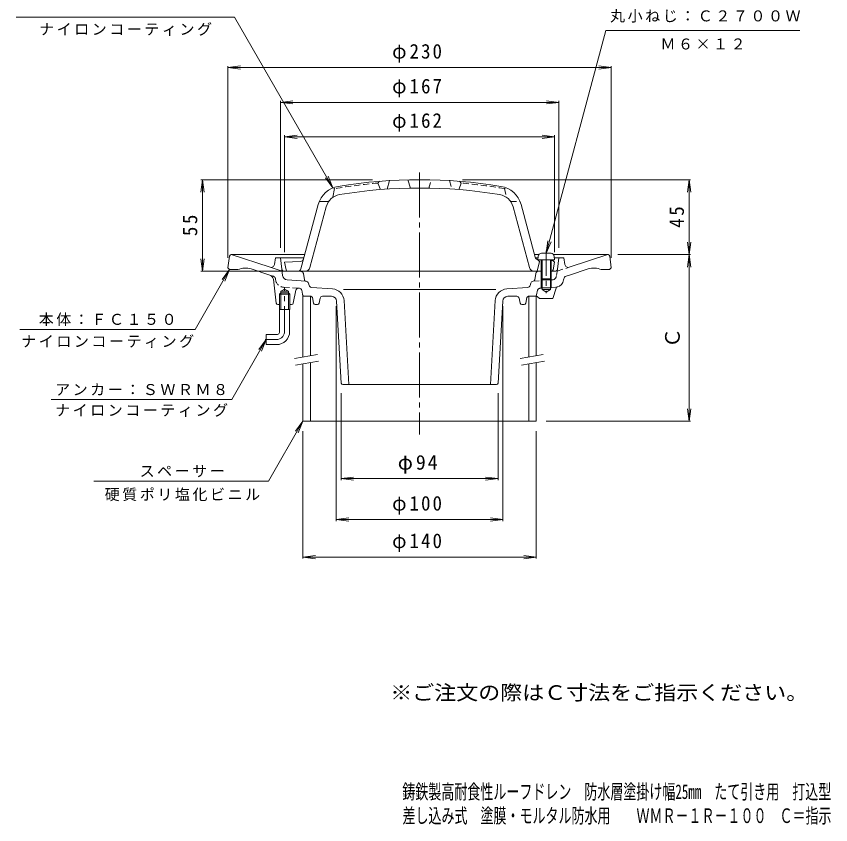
# Model space of a CAD drawing. Units: millimetres, scale not verified. Extents: x -271 to 218, y -348 to 381.
# Drawn here: x -270.8 to 217.9, y -347.7 to 137.4 of the extents above; entities that cross this region are included whole.
import ezdxf
from ezdxf.enums import TextEntityAlignment as Align

# ---------------------------------------------------------------- set-up
doc = ezdxf.new("R2010")
doc.units = ezdxf.units.MM
doc.header["$LTSCALE"] = 3
for name, pattern in [('CHAIN1', [8, 5, -1, 1, -1]), ('CHAIN2', [12, 9, -1, 1, -1]), ('DASHED1', [1.8, 1.2, -0.6]), ('DOUBLE_CHAIN2', [12.8, 9, -1, 0.6, -0.6, 0.6, -1])]:
    doc.linetypes.add(name, pattern=pattern)
for name, color, linetype, lineweight in [('0-0', 3, 'Continuous', 9), ('0-1', 6, 'Continuous', 5), ('0-2', 4, 'Continuous', 9), ('0-4', 7, 'Continuous', 9), ('0-5', 7, 'Continuous', 9), ('0-8', 4, 'Continuous', 9)]:
    doc.layers.add(name, color=color, linetype=linetype, lineweight=lineweight)
doc.layers.add('F-0', color=2, linetype='Continuous')
doc.layers.add('F-5', color=2, linetype='Continuous')
doc.styles.add('ＭＳ ゴシック', font='')
doc.styles.get('ＭＳ ゴシック').set_extended_font_data('MS Gothic')

msp = doc.modelspace()

# ---------------------------------------------------------------- linework, layer by layer
at = {"layer": '0-0', "linetype": 'CHAIN2'}
for p, q in [((-28.79, 43.636), (-28.79, -113.468)), ((47.21, -16.495), (47.21, -13.396))]:
    msp.add_line(p, q, dxfattribs=at)
at = {"layer": '0-0'}
for p, q in [((-142.9, -6.505), (-143.79, -13.629)), ((-141.907, -5.629), (-97.718, -5.629)), ((-118.516, -13.191), (-141.79, -5.629)), ((-111.47, -14.312), (-112.29, -7.629)), ((-112.29, -7.629), (-98.254, -7.629)), ((42.737, -5.629), (40.138, -5.629)), ((42.3, -7.629), (40.728, -7.629)), ((84.327, -5.629), (51.682, -5.629)), ((54.71, -7.629), (52.119, -7.629)), ((53.889, -14.312), (54.71, -7.629)), ((60.935, -13.191), (84.21, -5.629)), ((85.319, -6.505), (86.21, -13.629)), ((-143.79, -13.629), (-142.79, -14.629)), ((-137.79, -14.629), (-142.79, -14.629)), ((-118.62, -17.889), (-129.919, -14.218)), ((-111.32, -15.529), (-118.516, -13.191)), ((-110.995, -18.175), (-111.47, -14.312)), ((61.04, -17.889), (72.339, -14.218)), ((80.21, -14.629), (85.21, -14.629)), ((86.21, -13.629), (85.21, -14.629)), ((40.998, -16.879), (40.341, -20.756)), ((42.425, -15.629), (44.21, -15.629)), ((50.21, -15.629), (52.4, -15.629)), ((59.069, -18.53), (61.04, -17.889)), ((-116.567, -20.395), (-114.893, -34.745)), ((-97.006, -21.586), (-108.227, -20.802)), ((-96.842, -21.598), (-97.006, -21.586)), ((-95.503, -22.686), (-95.077, -24.196)), ((37.923, -22.686), (37.497, -24.196)), ((39.262, -21.598), (39.425, -21.586)), ((57.63, -20.768), (57.702, -20.188)), ((-112.15, -28.629), (-112.965, -29.429)), ((-112.15, -27.629), (-109.79, -26.266)), ((-112.15, -38.629), (-112.15, -27.629)), ((-107.43, -27.629), (-112.15, -27.629)), ((-107.43, -28.629), (-112.15, -28.629)), ((-107.43, -27.629), (-109.79, -26.266)), ((-107.43, -38.629), (-107.43, -27.629)), ((-106.615, -29.429), (-107.43, -28.629)), ((-104.629, -34.826), (-103.05, -26.985)), ((-101.475, -25.785), (-100.919, -25.824)), ((-99.556, -27.009), (-98.79, -30.629)), ((-81.101, -26.168), (-93.738, -25.284)), ((-28.79, -26.629), (-74.509, -26.629)), ((-28.79, -26.629), (16.929, -26.629)), ((23.52, -26.168), (36.158, -25.284)), ((51.21, -32.023), (53.035, -25.732)), ((-106.615, -29.429), (-112.965, -29.429)), ((-112.965, -38.629), (-112.965, -29.429)), ((-106.615, -38.629), (-106.615, -29.429)), ((-94.11, -30.629), (-97.963, -30.629)), ((-93.129, -31.433), (-92.451, -34.825)), ((-89.129, -34.825), (-88.531, -31.835)), ((-81.625, -30.629), (-87.06, -30.629)), ((-75.844, -82.686), (-78.63, -33.46)), ((-74.136, -33.226), (-71.283, -83.629)), ((16.556, -33.226), (13.703, -83.629)), ((18.263, -82.686), (21.05, -33.46)), ((24.045, -30.629), (29.48, -30.629)), ((31.549, -34.825), (30.951, -31.835)), ((35.549, -31.433), (34.871, -34.825)), ((40.399, -30.629), (36.53, -30.629)), ((41.818, -30.748), (43.21, -32.023)), ((43.21, -32.023), (51.21, -32.023)), ((-112.965, -35.629), (-113.9, -35.629)), ((-106.615, -38.629), (-112.965, -38.629)), ((-112.79, -51.629), (-112.79, -38.629)), ((-106.79, -51.629), (-106.79, -38.629)), ((-105.609, -35.629), (-106.615, -35.629)), ((-91.47, -35.629), (-90.11, -35.629)), ((33.89, -35.629), (32.53, -35.629)), ((-114.79, -53.629), (-120.79, -53.629)), ((-120.79, -53.629), (-120.79, -59.629)), ((-114.79, -59.629), (-120.79, -59.629)), ((-74.845, -83.629), (-28.79, -83.629)), ((17.265, -83.629), (-28.79, -83.629))]:
    msp.add_line(p, q, dxfattribs=at)
at = {"layer": '0-0', "linetype": 'DASHED1'}
for p, q in [((53.415, -18.175), (53.889, -14.312)), ((53.74, -15.529), (60.935, -13.191)), ((-116.649, -18.53), (-118.62, -17.889)), ((-115.211, -20.769), (-115.282, -20.188)), ((39.425, -21.586), (44.21, -21.252)), ((50.21, -20.832), (50.647, -20.802)), ((-101.475, -25.785), (-110.597, -25.147)), ((41.378, -29.836), (41.976, -27.009)), ((44.71, -25.728), (43.339, -25.824)), ((53.016, -25.147), (50.21, -25.343))]:
    msp.add_line(p, q, dxfattribs=at)
at = {"layer": '0-0', "linetype": 'DOUBLE_CHAIN2'}
for p, q in [((-100.057, -15.629), (-109.981, -15.629)), ((-98.579, -16.879), (-97.922, -20.756))]:
    msp.add_line(p, q, dxfattribs=at)
at = {"layer": '0-0', "linetype": 'CHAIN1'}
for p, q in [((-109.79, -51.629), (-109.79, -25.11)), ((-114.79, -56.629), (-121.507, -56.629))]:
    msp.add_line(p, q, dxfattribs=at)
at = {"layer": '0-0'}
for points in [[(-112.29, -7.629), (-115.29, -7.629), (-115.922, -11.604)], [(54.71, -7.629), (57.71, -7.629), (58.342, -11.604)]]:
    msp.add_lwpolyline(points, dxfattribs=at)
for centre, radius, start, end in [((-141.907, -6.629), 1, 90, 172.87573), ((84.327, -6.629), 1, 7.12427, 90), ((-133.319, -24.679), 11, 72.00008, 113.98471), ((-117.898, -11.289), 2, 252.00018, 350.95978), ((52.4, -14.129), 1.5, 270, 352.99966), ((60.317, -11.289), 2, 189.04022, 287.99982), ((75.738, -24.679), 11, 66.01529, 107.99992), ((-119.547, -20.742), 3, 6.65373, 72.00012), ((-108.018, -17.809), 3, 187.00038, 266.00034), ((42.477, -17.129), 1.5, 90, 170.38539), ((59.687, -20.432), 2, 108.00259, 172.99995), ((-96.947, -23.094), 1.5, 15.77519, 86), ((-93.633, -23.788), 1.5, 195.77538, 266), ((36.053, -23.788), 1.5, 274, 344.22462), ((39.367, -23.094), 1.5, 94, 164.22481), ((39.355, -20.589), 1, 273.99933, 350.3849), ((52.668, -20.159), 5, 282.78596, 353.00336), ((-101.58, -27.281), 1.5, 86.00058, 168.61942), ((-101.024, -27.32), 1.5, 11.9458, 86.00067), ((-81.624, -33.65), 7.5, 3.23978, 85.99998), ((24.044, -33.65), 7.5, 94.00015, 176.76022), ((52.668, -20.159), 5, 273.99973, 273.99976), ((53.995, -26.011), 1, 102.78587, 163.81967), ((-97.963, -29.629), 1, 190.82961, 270), ((-94.11, -31.629), 1, 11.30934, 90), ((-87.06, -32.129), 1.5, 90, 168.6902), ((-81.625, -33.629), 3, 3.23991, 90), ((24.045, -33.629), 3, 90, 176.76009), ((29.48, -32.129), 1.5, 11.3098, 90), ((36.53, -31.629), 1, 90, 168.69066), ((40.399, -29.629), 1, 270, 291.81258), ((41.142, -31.486), 1, 47.52872, 111.81258), ((-113.9, -34.629), 1, 186.65373, 270.17696), ((-105.609, -34.629), 1, 270, 348.62086), ((-91.47, -34.629), 1, 191.30914, 270), ((-90.11, -34.629), 1, 270, 348.69086), ((32.53, -34.629), 1, 191.30914, 270), ((33.89, -34.629), 1, 270, 348.69086), ((-114.79, -51.629), 2, 270, 0), ((-114.79, -51.629), 8, 270, 0), ((-74.845, -82.629), 1, 183.23994, 270), ((17.265, -82.629), 1, 270, 356.76006)]:
    msp.add_arc(centre, radius, start, end, dxfattribs=at)
at = {"layer": '0-0', "linetype": 'DOUBLE_CHAIN2'}
for centre, radius, start, end in [((-109.981, -14.129), 1.5, 187.00034, 270), ((-100.057, -17.129), 1.5, 9.61461, 90), ((-96.936, -20.589), 1, 189.6151, 266.00067)]:
    msp.add_arc(centre, radius, start, end, dxfattribs=at)
at = {"layer": '0-0', "linetype": 'DASHED1'}
for centre, radius, start, end in [((-117.267, -20.432), 2, 7.00005, 71.99741), ((50.437, -17.809), 3, 274, 352.9995), ((-110.248, -20.159), 5, 187.00348, 266.00027), ((43.443, -27.32), 1.5, 93.99933, 168.0542), ((52.668, -20.159), 5, 273.99814, 282.78596), ((40.399, -29.629), 1, 291.81258, 348.05537)]:
    msp.add_arc(centre, radius, start, end, dxfattribs=at)
at = {"layer": '0-0', "linetype": 'CHAIN1'}
msp.add_arc((-114.79, -51.629), 5, 270, 0, dxfattribs=at)
at = {"layer": '0-1'}
for p, q in [((-34.29, 34.32), (-35.79, 39.289)), ((-79.79, 33.989), (-80.79, 34.479)), ((-53.79, 37.324), (-52.79, 38.409)), ((-53.79, 37.324), (-52.29, 33.433)), ((-46.79, 38.83), (-48.29, 33.726)), ((-79.79, 33.989), (-80.79, 28.842)), ((-100.001, -14.147), (-89.658, 24.454)), ((-83.316, 26.371), (-89.002, 26.371)), ((40.559, -7.202), (32.077, 24.454)), ((-94.626, -13.406), (-84.828, 23.16)), ((37.045, -13.406), (27.248, 23.16)), ((-100.253, -9.696), (-109.79, -10.129)), ((41.71, -15.629), (43.21, -9.72)), ((42.21, -8.664), (43.21, -9.72)), ((42.4, -8.682), (44.21, -8.764)), ((50.21, -9.037), (51.21, -9.083)), ((51.21, -9.083), (52.21, -10.129)), ((-108.94, -14.808), (-109.79, -10.129)), ((51.359, -14.808), (52.21, -10.129)), ((-107.956, -15.629), (43.32, -15.629))]:
    msp.add_line(p, q, dxfattribs=at)
at = {"layer": '0-1', "linetype": 'DASHED1'}
for p, q in [((-23.29, 34.32), (-21.79, 39.289)), ((-10.79, 38.83), (-9.29, 33.726)), ((-3.79, 37.324), (-5.29, 33.433)), ((-3.79, 37.324), (-4.79, 38.409)), ((22.21, 33.989), (23.21, 34.479)), ((22.21, 33.989), (23.21, 28.842)), ((25.735, 26.371), (31.422, 26.371))]:
    msp.add_line(p, q, dxfattribs=at)
at = {"layer": '0-1'}
for centre, radius, start, end in [((-28.79, -260.629), 300, 80.63452, 99.36548), ((-75.169, 20.572), 15, 99.36546, 164.99997), ((-28.79, -260.629), 295, 80.63451, 99.36549), ((17.588, 20.572), 15, 15.00003, 80.63454), ((-75.169, 20.572), 10, 99.36548, 165.00003), ((17.588, 20.572), 10, 14.99997, 80.63452), ((-100.343, -7.698), 2, 272.59996, 345.00072), ((42.491, -6.684), 2, 195.00081, 267.3983), ((-101.933, -13.629), 2, 270, 344.99974), ((-97.524, -12.629), 3, 270, 345.00027), ((39.943, -12.629), 3, 194.99973, 270), ((-107.956, -14.629), 1, 190.30324, 270), ((50.375, -14.629), 1, 270, 349.69676)]:
    msp.add_arc(centre, radius, start, end, dxfattribs=at)
at = {"layer": '0-1', "linetype": 'DASHED1'}
for start, end in [(94.79622, 99.82088), (80.17912, 85.20378)]:
    msp.add_arc((-28.79, -260.629), 299, start, end, dxfattribs=at)
at = {"layer": '0-2'}
for p, q in [((-98.79, -30.629), (-98.79, -67.057)), ((-98.79, -30.629), (-97.963, -30.629)), ((-94.29, -30.629), (-94.29, -66.264)), ((36.71, -30.629), (36.71, -67.057)), ((41.21, -30.629), (40.399, -30.629)), ((41.21, -30.629), (41.21, -66.264)), ((-98.79, -71.119), (-98.79, -105.629)), ((-94.29, -70.326), (-94.29, -105.629)), ((36.71, -71.119), (36.71, -105.629)), ((41.21, -70.326), (41.21, -105.629)), ((-98.79, -105.629), (41.21, -105.629))]:
    msp.add_line(p, q, dxfattribs=at)
at = {"layer": '0-2', "color": 7}
for p, q in [((-103.904, -67.959), (-90.117, -65.528)), ((31.596, -67.959), (45.384, -65.528)), ((-103.209, -71.898), (-89.422, -69.467)), ((32.291, -71.898), (46.078, -69.467))]:
    msp.add_line(p, q, dxfattribs=at)
at = {"layer": '0-4'}
for p, q in [((-143.79, 106.646), (-136.354, 107.625)), ((-143.79, 107.546), (-143.79, -7.629)), ((86.21, 106.646), (78.774, 107.625)), ((86.21, 107.546), (86.21, -7.629)), ((-143.79, 106.646), (86.21, 106.646)), ((-143.79, 106.646), (-136.354, 105.667)), ((86.21, 106.646), (78.774, 105.667)), ((-112.29, 85.766), (-104.854, 86.745)), ((-112.29, 86.666), (-112.29, -1.629)), ((-112.29, 85.766), (54.71, 85.766)), ((-112.29, 85.766), (-104.854, 84.787)), ((54.71, 85.766), (47.274, 86.745)), ((54.71, 85.766), (47.274, 84.787)), ((54.71, 86.666), (54.71, -1.629)), ((-109.79, 65.113), (-102.354, 66.092)), ((-109.79, 66.013), (-109.79, -4.129)), ((-109.79, 65.113), (52.21, 65.113)), ((-109.79, 65.113), (-102.354, 64.134)), ((52.21, 65.113), (44.774, 66.092)), ((52.21, 65.113), (44.774, 64.134)), ((52.21, 66.013), (52.21, -4.129)), ((-159.106, 39.371), (-160.085, 31.935)), ((-160.006, 39.371), (-57.109, 39.371)), ((-159.106, -15.629), (-159.106, 39.371)), ((-159.106, 39.371), (-158.127, 31.935)), ((133.832, 39.371), (-3.093, 39.371)), ((132.932, 39.371), (131.953, 31.935)), ((132.932, -5.629), (132.932, 39.371)), ((132.932, 39.371), (133.911, 31.935)), ((132.932, -5.629), (131.953, 1.807)), ((132.932, -5.629), (133.911, 1.807)), ((-159.106, -15.629), (-160.085, -8.193)), ((-159.106, -15.629), (-158.127, -8.193)), ((133.832, -5.629), (90.21, -5.629)), ((132.932, -5.629), (131.953, -13.065)), ((132.932, -105.629), (132.932, -5.629)), ((132.932, -5.629), (133.911, -13.065)), ((-160.006, -15.629), (-107.933, -15.629)), ((-78.79, -165.505), (-78.79, -36.629)), ((21.21, -165.505), (21.21, -36.629)), ((-75.844, -140.953), (-75.844, -88.686)), ((18.263, -140.953), (18.263, -88.686)), ((132.932, -105.629), (131.953, -98.193)), ((132.932, -105.629), (133.911, -98.193)), ((133.832, -105.629), (47.21, -105.629)), ((-98.79, -187.995), (-98.79, -111.629)), ((41.21, -187.995), (41.21, -111.629)), ((-75.844, -140.053), (-68.408, -139.074)), ((-75.844, -140.053), (18.263, -140.053)), ((-75.844, -140.053), (-68.408, -141.032)), ((18.263, -140.053), (10.827, -139.074)), ((18.263, -140.053), (10.827, -141.032)), ((-78.79, -164.605), (-71.354, -163.626)), ((-78.79, -164.605), (21.21, -164.605)), ((-78.79, -164.605), (-71.354, -165.584)), ((21.21, -164.605), (13.774, -163.626)), ((21.21, -164.605), (13.774, -165.584)), ((-98.79, -187.095), (-91.354, -186.117)), ((-98.79, -187.095), (41.21, -187.095)), ((-98.79, -187.095), (-91.354, -188.074)), ((41.21, -187.095), (33.774, -186.117)), ((41.21, -187.095), (33.774, -188.074))]:
    msp.add_line(p, q, dxfattribs=at)
at = {"layer": '0-5'}
for p, q in [((-270.824, 136.931), (-139.941, 136.931)), ((-80.79, 34.479), (-139.941, 136.931)), ((47.21, -4.764), (83.023, 128.892)), ((83.023, 128.892), (199.412, 128.892)), ((-80.79, 34.479), (-85.356, 40.429)), ((-80.79, 34.479), (-83.66, 41.408)), ((47.21, -4.764), (48.189, 2.672)), ((47.21, -4.764), (50.08, 2.165)), ((-142.79, -14.629), (-163.575, -50.629)), ((-142.79, -14.629), (-147.356, -20.579)), ((-142.79, -14.629), (-145.66, -21.558)), ((-268.618, -50.629), (-163.575, -50.629)), ((-120.79, -56.629), (-141.575, -92.629)), ((-120.79, -56.629), (-125.356, -62.579)), ((-120.79, -56.629), (-123.66, -63.558)), ((-249.981, -92.629), (-141.575, -92.629)), ((-98.79, -105.629), (-119.575, -141.629)), ((-98.79, -105.629), (-103.356, -111.579)), ((-98.79, -105.629), (-101.66, -112.558)), ((-119.575, -141.629), (-224.238, -141.629))]:
    msp.add_line(p, q, dxfattribs=at)
at = {"layer": '0-8'}
for p, q in [((44.383, -4.764), (50.036, -4.764)), ((42.391, -6.59), (42.21, -8.664)), ((42.21, -8.664), (52.21, -8.664)), ((44.21, -8.664), (44.21, -20.164)), ((44.71, -8.664), (44.71, -20.664)), ((49.71, -8.664), (49.71, -20.664)), ((50.21, -8.664), (50.21, -20.164)), ((52.028, -6.59), (52.21, -8.664)), ((44.71, -20.664), (49.71, -20.664)), ((50.21, -20.164), (49.71, -20.664))]:
    msp.add_line(p, q, dxfattribs=at)
at = {"layer": '0-8', "linetype": 'CHAIN1'}
msp.add_line((47.21, -3.312), (47.21, -28.767), dxfattribs=at)
at = {"layer": '0-8', "color": 3}
for p, q in [((44.21, -20.164), (44.21, -25.629)), ((44.71, -20.664), (44.71, -26.629)), ((49.71, -20.664), (49.71, -26.629)), ((50.21, -20.164), (50.21, -25.629)), ((44.21, -25.629), (50.21, -25.629)), ((44.71, -26.629), (47.21, -28.072))]:
    msp.add_line(p, q, dxfattribs=at)
at = {"layer": '0-8'}
msp.add_lwpolyline([(44.71, -20.664), (44.21, -20.164), (50.21, -20.164)], dxfattribs=at)
at = {"layer": '0-8', "color": 3}
msp.add_lwpolyline([(44.71, -26.629), (49.71, -26.629), (47.21, -28.072)], dxfattribs=at)
at = {"layer": '0-8'}
for centre, start, end in [((44.383, -6.764), 90, 174.99998), ((50.036, -6.764), 5.00002, 90)]:
    msp.add_arc(centre, 2, start, end, dxfattribs=at)

# ---------------------------------------------------------------- texts
at = {"layer": '0-4', "color": 2, "style": 'ＭＳ ゴシック'}
msp.add_text('Ｃ', height=8.798, rotation=90, dxfattribs=at).set_placement((129.932, -61.629), align=Align.BOTTOM_LEFT)
at = {"layer": '0-4', "color": 2, "char_height": 8.798, "attachment_point": 7, "style": 'ＭＳ ゴシック'}
for s, insert in [('\\T1.21;\\W0.95;φ230', (-45.29, 109.646)), ('\\T1.21;\\W0.95;φ167', (-45.29, 88.766)), ('\\T1.21;\\W0.95;φ162', (-45.29, 68.113)), ('\\T1.19;φ94', (-41.915, -137.053)), ('\\T1.21;\\W0.95;φ100', (-45.29, -161.605)), ('\\T1.21;\\W0.95;φ140', (-45.29, -184.095))]:
    msp.add_mtext(s, dxfattribs=dict(at, insert=insert))
at = {"layer": '0-4', "color": 2, "char_height": 8.798, "attachment_point": 7, "rotation": 90, "style": 'ＭＳ ゴシック'}
for s, insert in [('\\T1.27;\\W0.95;45', (129.932, 10.496)), ('\\T1.27;\\W0.95;55', (-162.106, 5.496))]:
    msp.add_mtext(s, dxfattribs=dict(at, insert=insert))
at = {"layer": '0-5', "char_height": 6.598, "attachment_point": 7, "style": 'ＭＳ ゴシック'}
for s, insert in [('\\T1.17;丸小ねじ：Ｃ２７００Ｗ', (85.481, 133.621)), ('\\T1.17;ナイロンコーティング', (-257.132, 125.66)), ('\\T1.17;Ｍ６×１２', (115.718, 117.392)), ('\\T1.17;本体：ＦＣ１５０', (-257.346, -48.468)), ('\\T1.17;ナイロンコーティング', (-267.846, -61.627)), ('\\T1.17;アンカー：ＳＷＲＭ８', (-247.528, -90.201)), ('\\T1.17;ナイロンコーティング', (-247.528, -102.984)), ('\\T1.17;スペーサー', (-196.825, -139.209)), ('\\T1.17;硬質ポリ塩化ビニル', (-217.755, -153.586))]:
    msp.add_mtext(s, dxfattribs=dict(at, insert=insert))
at = {"layer": 'F-0', "style": 'ＭＳ ゴシック', "width": 1.1}
msp.add_text('※ご注文の際はＣ寸法をご指示ください。', height=8.798, dxfattribs=at).set_placement((-46.444, -275.47), align=Align.BOTTOM_LEFT)
at = {"layer": 'F-5', "style": 'ＭＳ ゴシック', "width": 0.65}
for s, p in [('鋳鉄製高耐食性ルーフドレン\u3000防水層塗掛け幅25mm\u3000たて引き用\u3000打込型', (-39.155, -334.926)), ('差し込み式\u3000塗膜・モルタル防水用\u3000\u3000ＷＭＲ－１Ｒ－１００\u3000Ｃ＝指示', (-39.074, -349.345))]:
    msp.add_text(s, height=8.798, dxfattribs=at).set_placement(p, align=Align.BOTTOM_LEFT)

doc.saveas('drawing.dxf')
